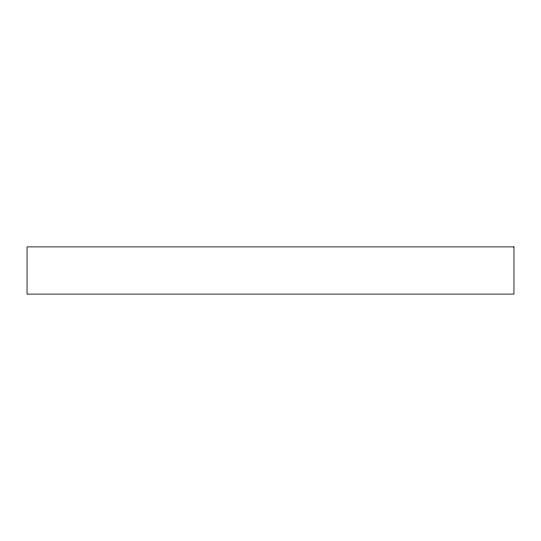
<?xml version="1.0" encoding="UTF-8"?>
<svg xmlns="http://www.w3.org/2000/svg" width="541" height="541" viewBox="0 0 541 541"><rect width="100%" height="100%" fill="white"/><g stroke="black" fill="none" stroke-linecap="round" stroke-linejoin="round"><path stroke-width="0.81" d="M513.95 246.892L27.05 246.892L27.05 294.108L513.95 294.108L513.95 246.892"/></g></svg>
